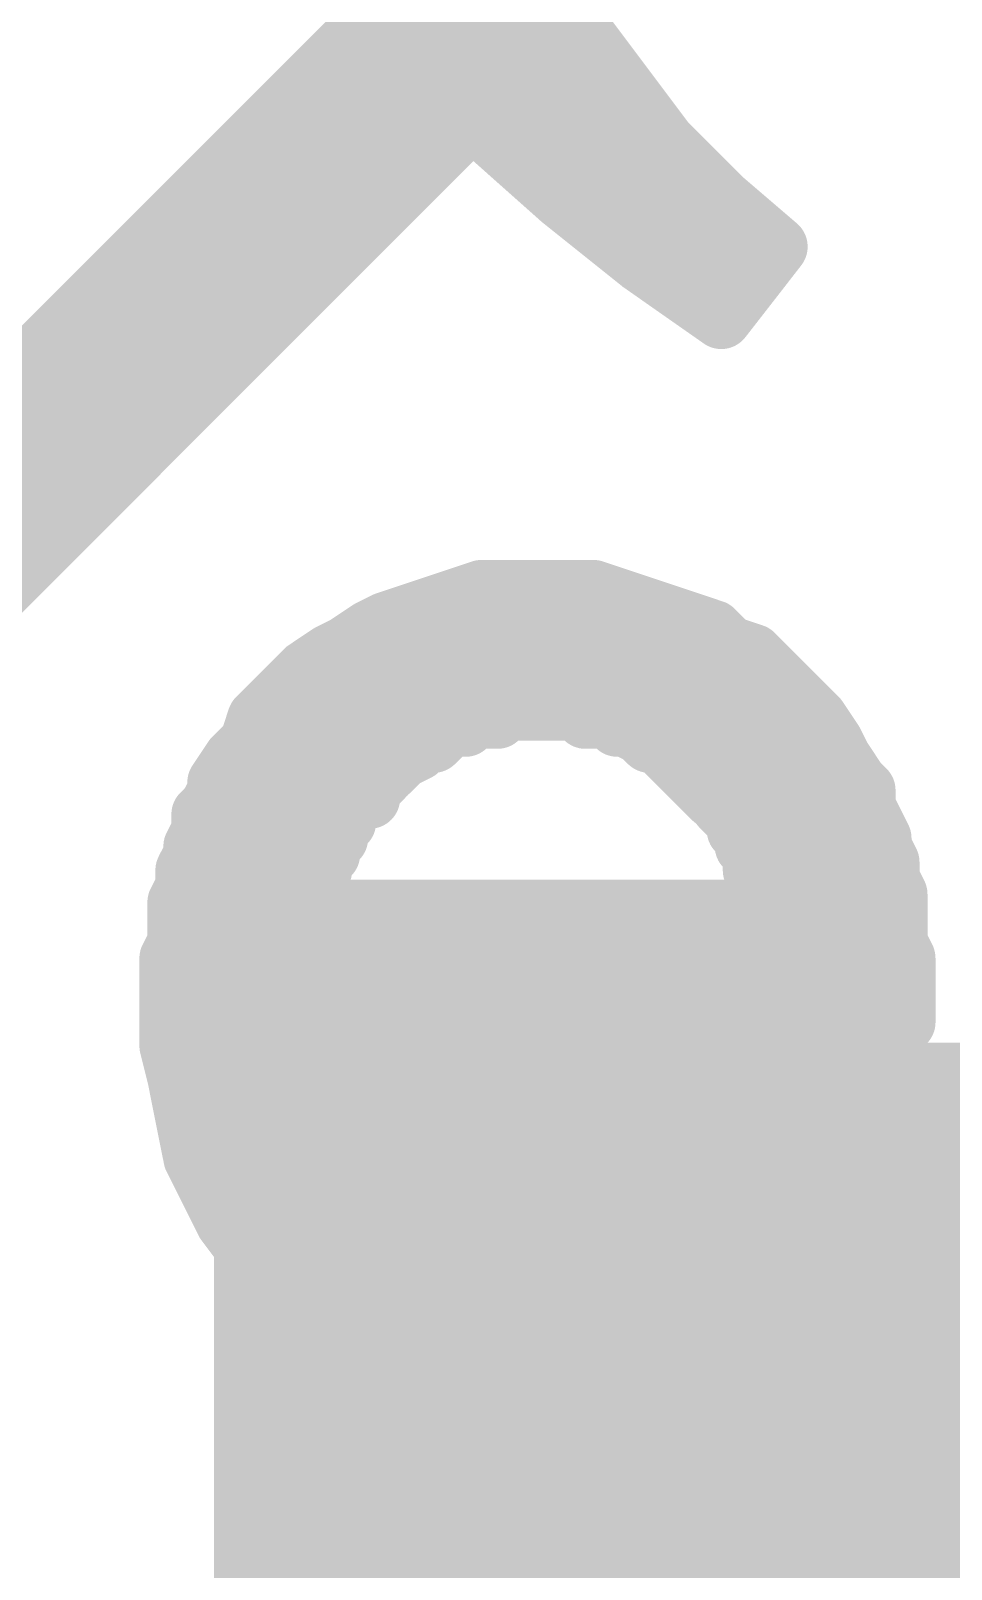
# Model space of a CAD drawing. Extents: x -0.5 to 61.7, y -0.1 to 16.6.
# Drawn here: x 17.738 to 18.89, y 4.604 to 6.528 of the extents above; entities that cross this region are included whole.
import ezdxf

# ---------------------------------------------------------------- set-up
doc = ezdxf.new("R2010")
doc.units = 0
doc.layers.add('16', color=132, linetype='CONTINUOUS')
doc.layers.add('21', color=41, linetype='CONTINUOUS')

# ---------------------------------------------------------------- blocks, each defined once
blk = doc.blocks.new('RECT')
blk.add_solid([(-0.5, -0.5), (0.5, -0.5), (-0.5, 0.5), (0.5, 0.5)])

msp = doc.modelspace()

# ---------------------------------------------------------------- linework, layer by layer
at = {"layer": '16', "const_width": 0.254}
msp.add_lwpolyline([(18.7325, 6.985), (16.525, 4.7775)], dxfattribs=at)
at = {"layer": '21', "const_width": 0.0762}
for points in [[(18.4123, 6.548), (18.3622, 6.638)], [(18.1623, 6.578), (18.2323, 6.488)], [(18.1815, 6.5532), (18.4094, 6.5532)], [(18.4723, 6.468), (18.4123, 6.548)], [(18.2323, 6.488), (18.3123, 6.398)], [(18.242, 6.477), (18.4655, 6.477)], [(18.5323, 6.388), (18.4723, 6.468)], [(18.3098, 6.4008), (18.5227, 6.4008)], [(18.3123, 6.398), (18.4023, 6.318)], [(18.6023, 6.318), (18.5323, 6.388)], [(18.3948, 6.3246), (18.5956, 6.3246)], [(18.4023, 6.318), (18.5023, 6.238)], [(18.6723, 6.258), (18.6023, 6.318)], [(18.6023, 6.168), (18.6723, 6.258)], [(18.4893, 6.2484), (18.6648, 6.2484)], [(18.5023, 6.238), (18.6023, 6.168)], [(18.5963, 6.1722), (18.6055, 6.1722)], [(18.2722, 5.818), (18.2423, 5.808)], [(18.3023, 5.828), (18.2722, 5.818)], [(18.4423, 5.828), (18.3023, 5.828)], [(18.4723, 5.818), (18.4423, 5.828)], [(18.5023, 5.808), (18.4723, 5.818)], [(18.2123, 5.798), (18.1822, 5.788)], [(18.2423, 5.808), (18.2123, 5.798)], [(18.5323, 5.798), (18.5023, 5.808)], [(18.5623, 5.788), (18.5323, 5.798)], [(18.1623, 5.778), (18.1323, 5.758)], [(18.1822, 5.788), (18.1623, 5.778)], [(18.1919, 5.7912), (18.5526, 5.7912)], [(18.5922, 5.778), (18.5623, 5.788)], [(18.6122, 5.758), (18.5922, 5.778)], [(18.1323, 5.758), (18.1122, 5.748)], [(18.6423, 5.748), (18.6122, 5.758)], [(18.1122, 5.748), (18.0823, 5.728)], [(18.6623, 5.728), (18.6423, 5.748)], [(18.0823, 5.728), (18.0623, 5.708)], [(18.6822, 5.708), (18.6623, 5.728)], [(18.0623, 5.708), (18.0422, 5.688)], [(18.0693, 5.715), (18.6753, 5.715)], [(18.7022, 5.688), (18.6822, 5.708)], [(18.0422, 5.688), (18.0222, 5.668)], [(18.3223, 5.668), (18.3323, 5.678)], [(18.3323, 5.678), (18.4223, 5.678)], [(18.4223, 5.678), (18.4322, 5.668)], [(18.7223, 5.668), (18.7022, 5.688)], [(18.0222, 5.668), (18.0123, 5.638)], [(18.2523, 5.648), (18.2623, 5.658)], [(18.2623, 5.658), (18.2823, 5.658)], [(18.2823, 5.658), (18.2922, 5.668)], [(18.2922, 5.668), (18.3223, 5.668)], [(18.4322, 5.668), (18.4623, 5.668)], [(18.4623, 5.668), (18.4723, 5.658)], [(18.4723, 5.658), (18.4823, 5.658)], [(18.4823, 5.658), (18.5023, 5.648)], [(18.7423, 5.638), (18.7223, 5.668)], [(18.0125, 5.6388), (18.2431, 5.6388)], [(18.2423, 5.638), (18.2523, 5.648)], [(18.5023, 5.648), (18.5123, 5.638)], [(18.5114, 5.6388), (18.7417, 5.6388)], [(18.0123, 5.638), (17.9923, 5.618)], [(18.2022, 5.618), (18.2223, 5.628)], [(18.2223, 5.628), (18.2323, 5.638)], [(18.2323, 5.638), (18.2423, 5.638)], [(18.5123, 5.638), (18.5222, 5.638)], [(18.5222, 5.638), (18.5323, 5.628)], [(18.5323, 5.628), (18.5422, 5.618)], [(18.7523, 5.618), (18.7423, 5.638)], [(17.9923, 5.618), (17.9723, 5.588)], [(18.1822, 5.598), (18.1923, 5.608)], [(18.1923, 5.608), (18.2022, 5.618)], [(18.5422, 5.618), (18.5523, 5.608)], [(18.5523, 5.608), (18.5623, 5.598)], [(18.7722, 5.588), (18.7523, 5.618)], [(17.9723, 5.588), (17.9723, 5.578)], [(18.1723, 5.588), (17.9723, 5.588)], [(17.9723, 5.588), (18.1723, 5.588)], [(18.1623, 5.578), (18.1723, 5.588)], [(18.1723, 5.588), (18.1822, 5.598)], [(18.5623, 5.598), (18.5723, 5.588)], [(18.7722, 5.588), (18.5723, 5.588)], [(18.5723, 5.588), (18.5823, 5.578)], [(18.5723, 5.588), (18.7722, 5.588)], [(18.7823, 5.578), (18.7722, 5.588)], [(17.9723, 5.578), (17.9623, 5.558)], [(17.9645, 5.5626), (18.1469, 5.5626)], [(18.1423, 5.558), (18.1523, 5.568)], [(18.1523, 5.568), (18.1623, 5.568)], [(18.1623, 5.568), (18.1623, 5.578)], [(18.5823, 5.578), (18.5922, 5.568)], [(18.5922, 5.568), (18.6023, 5.568)], [(18.6023, 5.568), (18.6023, 5.558)], [(18.6023, 5.5626), (18.7823, 5.5626)], [(18.7823, 5.558), (18.7823, 5.578)], [(17.9623, 5.558), (17.9522, 5.548)], [(17.9522, 5.548), (17.9522, 5.528)], [(18.1323, 5.548), (18.1423, 5.558)], [(18.1323, 5.538), (18.1323, 5.548)], [(18.6023, 5.558), (18.6122, 5.548)], [(18.6122, 5.548), (18.6223, 5.538)], [(18.7922, 5.538), (18.7823, 5.558)], [(17.9522, 5.528), (17.9423, 5.508)], [(18.1223, 5.528), (18.1323, 5.538)], [(18.1223, 5.518), (18.1223, 5.528)], [(18.6223, 5.538), (18.6223, 5.528)], [(18.6223, 5.528), (18.6323, 5.518)], [(18.8023, 5.518), (18.7922, 5.538)], [(17.9423, 5.508), (17.9423, 5.498)], [(18.1122, 5.508), (18.1223, 5.518)], [(18.1122, 5.498), (18.1122, 5.508)], [(18.6323, 5.518), (18.6323, 5.508)], [(18.6323, 5.508), (18.6423, 5.498)], [(18.8023, 5.508), (18.8023, 5.518)], [(18.8123, 5.488), (18.8023, 5.508)], [(17.9423, 5.498), (17.9322, 5.478)], [(17.9365, 5.4864), (18.1023, 5.4864)], [(18.1023, 5.488), (18.1122, 5.498)], [(18.1023, 5.478), (18.1023, 5.488)], [(18.6423, 5.498), (18.6423, 5.478)], [(18.6423, 5.4864), (18.8123, 5.4864)], [(18.8123, 5.468), (18.8123, 5.488)], [(17.9322, 5.478), (17.9322, 5.458)], [(18.0922, 5.458), (18.1023, 5.478)], [(18.6423, 5.478), (18.6523, 5.458)], [(18.8223, 5.448), (18.8123, 5.468)], [(17.9322, 5.458), (17.9223, 5.438)], [(18.0922, 5.428), (18.0922, 5.458)], [(18.6523, 5.458), (18.6523, 5.438)], [(18.8223, 5.388), (18.8223, 5.448)], [(17.9223, 5.438), (17.9223, 5.388)], [(18.6623, 5.428), (18.0922, 5.428)], [(18.6523, 5.438), (18.6623, 5.428)], [(17.9223, 5.4102), (18.8223, 5.4102)], [(17.9223, 5.388), (17.9123, 5.368)], [(18.8323, 5.368), (18.8223, 5.388)], [(17.9123, 5.368), (17.9123, 5.258)], [(18.8323, 5.288), (18.8323, 5.368)], [(17.9123, 5.334), (18.8323, 5.334)], [(18.0823, 5.228), (18.0823, 5.288)], [(18.0823, 5.288), (18.8323, 5.288)], [(17.9123, 5.258), (17.9223, 5.218)], [(17.9123, 5.2578), (18.0823, 5.2578)], [(17.9223, 5.218), (17.9322, 5.168)], [(18.0922, 5.198), (18.0823, 5.228)], [(18.1023, 5.168), (18.0922, 5.198)], [(17.9295, 5.1816), (18.0977, 5.1816)], [(17.9322, 5.168), (17.9423, 5.118)], [(18.1122, 5.138), (18.1023, 5.168)], [(18.6822, 5.168), (18.6723, 5.148)], [(18.8223, 5.088), (18.6822, 5.168)], [(18.6723, 5.148), (18.6523, 5.128)], [(18.1323, 5.108), (18.1122, 5.138)], [(18.6523, 5.128), (18.6423, 5.108)], [(17.9423, 5.118), (17.9623, 5.078)], [(17.9486, 5.1054), (18.1349, 5.1054)], [(18.1523, 5.088), (18.1323, 5.108)], [(18.6423, 5.108), (18.6323, 5.088)], [(18.641, 5.1054), (18.7918, 5.1054)], [(18.1723, 5.068), (18.1523, 5.088)], [(18.6323, 5.088), (18.6122, 5.078)], [(18.8023, 5.058), (18.8223, 5.088)], [(17.9623, 5.078), (17.9823, 5.038)], [(18.1923, 5.048), (18.1723, 5.068)], [(18.6122, 5.078), (18.6023, 5.058)], [(18.2123, 5.028), (18.1923, 5.048)], [(18.6023, 5.058), (18.5823, 5.038)], [(18.7823, 5.028), (18.8023, 5.058)], [(17.9823, 5.038), (18.0123, 4.998)], [(17.9888, 5.0292), (18.2111, 5.0292)], [(18.2423, 5.008), (18.2123, 5.028)], [(18.5623, 5.028), (18.5422, 5.018)], [(18.5823, 5.038), (18.5623, 5.028)], [(18.5647, 5.0292), (18.783, 5.0292)], [(18.7623, 4.998), (18.7823, 5.028)], [(18.2623, 4.998), (18.2423, 5.008)], [(18.5323, 5.008), (18.5123, 4.998)], [(18.5422, 5.018), (18.5323, 5.008)], [(18.0123, 4.998), (18.0422, 4.968)], [(18.2922, 4.988), (18.2623, 4.998)], [(18.3223, 4.978), (18.2922, 4.988)], [(18.4823, 4.988), (18.4623, 4.978)], [(18.5123, 4.998), (18.4823, 4.988)], [(18.7423, 4.978), (18.7623, 4.998)], [(18.0422, 4.968), (18.0723, 4.938)], [(18.3622, 4.978), (18.3223, 4.978)], [(18.3923, 4.968), (18.3622, 4.978)], [(18.4223, 4.978), (18.3923, 4.968)], [(18.4623, 4.978), (18.4223, 4.978)], [(18.7123, 4.948), (18.7423, 4.978)], [(18.0572, 4.953), (18.7172, 4.953)], [(18.6923, 4.928), (18.7123, 4.948)], [(18.0723, 4.938), (18.1122, 4.908)], [(18.6623, 4.908), (18.6923, 4.928)], [(18.1122, 4.908), (18.1423, 4.878)], [(18.6423, 4.888), (18.6623, 4.908)], [(18.1423, 4.878), (18.1923, 4.858)], [(18.1453, 4.8768), (18.6105, 4.8768)], [(18.5823, 4.858), (18.6122, 4.878)], [(18.6122, 4.878), (18.6423, 4.888)], [(18.1923, 4.858), (18.2323, 4.848)], [(18.5523, 4.848), (18.5823, 4.858)], [(18.2323, 4.848), (18.2823, 4.828)], [(18.4823, 4.828), (18.5222, 4.838)], [(18.5222, 4.838), (18.5523, 4.848)], [(18.2823, 4.828), (18.3323, 4.828)], [(18.3323, 4.828), (18.3823, 4.818)], [(18.3823, 4.818), (18.4123, 4.828)], [(18.4123, 4.828), (18.4823, 4.828)]]:
    msp.add_lwpolyline(points, dxfattribs=at)
at = {"layer": '21', "const_width": 0.0381}
for points in [[(18.1815, 6.5723, 1), (18.1815, 6.5342)], [(18.4275, 6.5594, 1), (18.397, 6.5366)], [(18.4094, 6.5342, 1), (18.4094, 6.5723)], [(18.3956, 6.5387, 1), (18.4289, 6.5573)], [(18.2465, 6.5007, 1), (18.218, 6.4753)], [(18.2172, 6.4763, 1), (18.2473, 6.4997)], [(18.242, 6.4961, 1), (18.242, 6.458)], [(18.4875, 6.4794, 1), (18.457, 6.4566)], [(18.4655, 6.458, 1), (18.4655, 6.4961)], [(18.457, 6.4566, 1), (18.4875, 6.4794)], [(18.3098, 6.4199, 1), (18.3098, 6.3818)], [(18.3249, 6.4122, 1), (18.2996, 6.3838)], [(18.298, 6.3853, 1), (18.3265, 6.4107)], [(18.5227, 6.3818, 1), (18.5227, 6.4199)], [(18.5457, 6.4015, 1), (18.5188, 6.3745)], [(18.517, 6.3766, 1), (18.5475, 6.3994)], [(18.3948, 6.3437, 1), (18.3948, 6.3056)], [(18.4142, 6.3329, 1), (18.3903, 6.3031)], [(18.3896, 6.3038, 1), (18.4149, 6.3322)], [(18.6146, 6.3325, 1), (18.5899, 6.3035)], [(18.5888, 6.3045, 1), (18.6157, 6.3315)], [(18.5956, 6.3056, 1), (18.5956, 6.3437)], [(18.6873, 6.2463, 1), (18.6572, 6.2697)], [(18.4893, 6.2675, 1), (18.4893, 6.2294)], [(18.5132, 6.2536, 1), (18.4913, 6.2224)], [(18.6599, 6.2435, 1), (18.6846, 6.2725)], [(18.6648, 6.2294, 1), (18.6648, 6.2675)], [(18.4903, 6.2231, 1), (18.5142, 6.2529)], [(18.5963, 6.1913, 1), (18.5963, 6.1532)], [(18.5872, 6.1797, 1), (18.6173, 6.1563)], [(18.5913, 6.1524, 1), (18.6132, 6.1836)], [(18.6055, 6.1532, 1), (18.6055, 6.1913)], [(18.2662, 5.8361, 1), (18.2783, 5.7999)], [(18.2783, 5.7999, 1), (18.2662, 5.8361)], [(18.3023, 5.8471, 1), (18.3023, 5.809)], [(18.3083, 5.8099, 1), (18.2962, 5.8461)], [(18.4483, 5.8461, 1), (18.4362, 5.8099)], [(18.4423, 5.809, 1), (18.4423, 5.8471)], [(18.4783, 5.8361, 1), (18.4662, 5.7999)], [(18.4662, 5.7999, 1), (18.4783, 5.8361)], [(18.2062, 5.8161, 1), (18.2183, 5.7799)], [(18.2183, 5.7799, 1), (18.2062, 5.8161)], [(18.2362, 5.8261, 1), (18.2483, 5.7899)], [(18.2483, 5.7899, 1), (18.2362, 5.8261)], [(18.5083, 5.8261, 1), (18.4962, 5.7899)], [(18.4962, 5.7899, 1), (18.5083, 5.8261)], [(18.5383, 5.8161, 1), (18.5262, 5.7799)], [(18.5262, 5.7799, 1), (18.5383, 5.8161)], [(18.1537, 5.795, 1), (18.1708, 5.761)], [(18.1728, 5.7621, 1), (18.1517, 5.7939)], [(18.1762, 5.8061, 1), (18.1883, 5.7699)], [(18.1919, 5.8102, 1), (18.1919, 5.7721)], [(18.1908, 5.771, 1), (18.1737, 5.805)], [(18.5683, 5.8061, 1), (18.5562, 5.7699)], [(18.5526, 5.7721, 1), (18.5526, 5.8102)], [(18.5562, 5.7699, 1), (18.5683, 5.8061)], [(18.6057, 5.7915, 1), (18.5788, 5.7645)], [(18.5862, 5.7599, 1), (18.5983, 5.7961)], [(18.1217, 5.7739, 1), (18.1428, 5.7421)], [(18.1408, 5.741, 1), (18.1237, 5.775)], [(18.6183, 5.7761, 1), (18.6062, 5.7399)], [(18.1037, 5.765, 1), (18.1208, 5.731)], [(18.1228, 5.7321, 1), (18.1017, 5.7639)], [(18.5988, 5.7445, 1), (18.6257, 5.7715)], [(18.6557, 5.7615, 1), (18.6288, 5.7345)], [(18.6362, 5.7299, 1), (18.6483, 5.7661)], [(18.0717, 5.7439, 1), (18.0928, 5.7121)], [(18.0957, 5.7145, 1), (18.0688, 5.7415)], [(18.6757, 5.7415, 1), (18.6488, 5.7145)], [(18.6488, 5.7145, 1), (18.6757, 5.7415)], [(18.0488, 5.7215, 1), (18.0757, 5.6945)], [(18.0757, 5.6945, 1), (18.0488, 5.7215)], [(18.0693, 5.734, 1), (18.0693, 5.6959)], [(18.6957, 5.7215, 1), (18.6688, 5.6945)], [(18.6688, 5.6945, 1), (18.6957, 5.7215)], [(18.6753, 5.6959, 1), (18.6753, 5.734)], [(18.0288, 5.7015, 1), (18.0557, 5.6745)], [(18.0557, 5.6745, 1), (18.0288, 5.7015)], [(18.3323, 5.697, 1), (18.3323, 5.6589)], [(18.3457, 5.6645, 1), (18.3188, 5.6915)], [(18.4357, 5.6915, 1), (18.4088, 5.6645)], [(18.4223, 5.6589, 1), (18.4223, 5.697)], [(18.7157, 5.7015, 1), (18.6888, 5.6745)], [(18.6888, 5.6745, 1), (18.7157, 5.7015)], [(18.0088, 5.6815, 1), (18.0357, 5.6545)], [(18.0403, 5.662, 1), (18.0042, 5.674)], [(18.2623, 5.6771, 1), (18.2623, 5.639)], [(18.2757, 5.6445, 1), (18.2488, 5.6715)], [(18.2922, 5.6871, 1), (18.2922, 5.649)], [(18.3057, 5.6545, 1), (18.2788, 5.6815)], [(18.2823, 5.639, 1), (18.2823, 5.6771)], [(18.3088, 5.6815, 1), (18.3357, 5.6545)], [(18.3223, 5.649, 1), (18.3223, 5.6871)], [(18.4322, 5.6871, 1), (18.4322, 5.649)], [(18.4188, 5.6545, 1), (18.4457, 5.6815)], [(18.4757, 5.6815, 1), (18.4488, 5.6545)], [(18.4723, 5.6771, 1), (18.4723, 5.639)], [(18.4623, 5.649, 1), (18.4623, 5.6871)], [(18.4908, 5.675, 1), (18.4737, 5.641)], [(18.4823, 5.639, 1), (18.4823, 5.6771)], [(18.7381, 5.6786, 1), (18.7064, 5.6574)], [(18.7088, 5.6545, 1), (18.7357, 5.6815)], [(18.0125, 5.6579, 1), (18.0125, 5.6198)], [(18.2388, 5.6615, 1), (18.2657, 5.6345)], [(18.2657, 5.6345, 1), (18.2388, 5.6615)], [(18.2431, 5.6198, 1), (18.2431, 5.6579)], [(18.2688, 5.6715, 1), (18.2957, 5.6445)], [(18.4588, 5.6445, 1), (18.4857, 5.6715)], [(18.5157, 5.6615, 1), (18.4888, 5.6345)], [(18.5114, 5.6579, 1), (18.5114, 5.6198)], [(18.4937, 5.631, 1), (18.5108, 5.665)], [(18.7417, 5.6198, 1), (18.7417, 5.6579)], [(17.9942, 5.644, 1), (18.0303, 5.632)], [(18.0257, 5.6245, 1), (17.9988, 5.6515)], [(18.2088, 5.6415, 1), (18.2357, 5.6145)], [(18.2323, 5.657, 1), (18.2323, 5.6189)], [(18.2308, 5.611, 1), (18.2137, 5.645)], [(18.2457, 5.6245, 1), (18.2188, 5.6515)], [(18.2288, 5.6515, 1), (18.2557, 5.6245)], [(18.2423, 5.6189, 1), (18.2423, 5.657)], [(18.5123, 5.657, 1), (18.5123, 5.6189)], [(18.4988, 5.6245, 1), (18.5257, 5.6515)], [(18.5357, 5.6515, 1), (18.5088, 5.6245)], [(18.5457, 5.6415, 1), (18.5188, 5.6145)], [(18.5188, 5.6145, 1), (18.5457, 5.6415)], [(18.5222, 5.6189, 1), (18.5222, 5.657)], [(18.7593, 5.6465, 1), (18.7252, 5.6295)], [(18.7264, 5.6274, 1), (18.7581, 5.6486)], [(17.9788, 5.6315, 1), (18.0057, 5.6045)], [(18.0081, 5.6074, 1), (17.9764, 5.6286)], [(18.1788, 5.6215, 1), (18.2057, 5.5945)], [(18.2057, 5.5945, 1), (18.1788, 5.6215)], [(18.1937, 5.635, 1), (18.2108, 5.601)], [(18.2157, 5.6045, 1), (18.1888, 5.6315)], [(18.5557, 5.6315, 1), (18.5288, 5.6045)], [(18.5288, 5.6045, 1), (18.5557, 5.6315)], [(18.5657, 5.6215, 1), (18.5388, 5.5945)], [(18.5388, 5.5945, 1), (18.5657, 5.6215)], [(18.7681, 5.6286, 1), (18.7364, 5.6074)], [(18.7352, 5.6095, 1), (18.7693, 5.6265)], [(17.9913, 5.588, 1), (17.9532, 5.588)], [(17.9723, 5.6071, 1), (17.9723, 5.569)], [(17.9723, 5.6071, 1), (17.9723, 5.569)], [(18.1588, 5.6015, 1), (18.1857, 5.5745)], [(18.1857, 5.5745, 1), (18.1588, 5.6015)], [(18.1688, 5.6115, 1), (18.1957, 5.5845)], [(18.1957, 5.5845, 1), (18.1688, 5.6115)], [(18.1723, 5.569, 1), (18.1723, 5.6071)], [(18.1723, 5.569, 1), (18.1723, 5.6071)], [(18.5757, 5.6115, 1), (18.5488, 5.5845)], [(18.5488, 5.5845, 1), (18.5757, 5.6115)], [(18.5857, 5.6015, 1), (18.5588, 5.5745)], [(18.5723, 5.6071, 1), (18.5723, 5.569)], [(18.5723, 5.6071, 1), (18.5723, 5.569)], [(18.5588, 5.5745, 1), (18.5857, 5.6015)], [(18.7857, 5.6015, 1), (18.7588, 5.5745)], [(18.7722, 5.569, 1), (18.7722, 5.6071)], [(18.7722, 5.569, 1), (18.7722, 5.6071)], [(17.9645, 5.5817, 1), (17.9645, 5.5436)], [(17.9564, 5.5986, 1), (17.9881, 5.5774)], [(17.9893, 5.5695, 1), (17.9552, 5.5865)], [(18.1523, 5.5871, 1), (18.1523, 5.549)], [(18.1657, 5.5545, 1), (18.1388, 5.5815)], [(18.1488, 5.5915, 1), (18.1757, 5.5645)], [(18.1813, 5.578, 1), (18.1432, 5.578)], [(18.1469, 5.5436, 1), (18.1469, 5.5817)], [(18.1623, 5.549, 1), (18.1623, 5.5871)], [(18.5957, 5.5915, 1), (18.5688, 5.5645)], [(18.5688, 5.5645, 1), (18.5957, 5.5915)], [(18.5922, 5.5871, 1), (18.5922, 5.549)], [(18.5788, 5.5545, 1), (18.6057, 5.5815)], [(18.6213, 5.568, 1), (18.5832, 5.568)], [(18.6023, 5.5817, 1), (18.6023, 5.5436)], [(18.6023, 5.549, 1), (18.6023, 5.5871)], [(18.7564, 5.5774, 1), (18.7881, 5.5986)], [(18.8013, 5.578, 1), (18.7632, 5.578)], [(18.7688, 5.5645, 1), (18.7957, 5.5915)], [(18.7823, 5.5436, 1), (18.7823, 5.5817)], [(17.9713, 5.548, 1), (17.9332, 5.548)], [(17.9388, 5.5615, 1), (17.9657, 5.5345)], [(17.9452, 5.5665, 1), (17.9793, 5.5495)], [(17.9757, 5.5445, 1), (17.9488, 5.5715)], [(17.9532, 5.578, 1), (17.9913, 5.578)], [(18.1513, 5.548, 1), (18.1132, 5.548)], [(18.1188, 5.5615, 1), (18.1457, 5.5345)], [(18.1288, 5.5715, 1), (18.1557, 5.5445)], [(18.1557, 5.5445, 1), (18.1288, 5.5715)], [(18.1432, 5.568, 1), (18.1813, 5.568)], [(18.6157, 5.5715, 1), (18.5888, 5.5445)], [(18.6257, 5.5615, 1), (18.5988, 5.5345)], [(18.5988, 5.5345, 1), (18.6257, 5.5615)], [(18.7993, 5.5665, 1), (18.7652, 5.5495)], [(17.9693, 5.5195, 1), (17.9352, 5.5365)], [(18.1413, 5.528, 1), (18.1032, 5.528)], [(18.1457, 5.5245, 1), (18.1188, 5.5515)], [(18.5832, 5.558, 1), (18.6213, 5.558)], [(18.6357, 5.5415, 1), (18.6088, 5.5145)], [(18.6413, 5.538, 1), (18.6032, 5.538)], [(18.6088, 5.5245, 1), (18.6357, 5.5515)], [(18.7632, 5.558, 1), (18.8013, 5.558)], [(18.8093, 5.5465, 1), (18.7752, 5.5295)], [(18.7752, 5.5295, 1), (18.8093, 5.5465)], [(17.9613, 5.508, 1), (17.9232, 5.508)], [(17.9332, 5.528, 1), (17.9713, 5.528)], [(18.1313, 5.508, 1), (18.0932, 5.508)], [(18.1088, 5.5415, 1), (18.1357, 5.5145)], [(18.1357, 5.5045, 1), (18.1088, 5.5315)], [(18.1132, 5.538, 1), (18.1513, 5.538)], [(18.6032, 5.528, 1), (18.6413, 5.528)], [(18.6513, 5.518, 1), (18.6132, 5.518)], [(18.6457, 5.5215, 1), (18.6188, 5.4945)], [(18.6188, 5.5045, 1), (18.6457, 5.5315)], [(18.8193, 5.5165, 1), (18.7852, 5.4995)], [(18.8213, 5.518, 1), (18.7832, 5.518)], [(18.7852, 5.5095, 1), (18.8193, 5.5265)], [(17.9365, 5.5055, 1), (17.9365, 5.4674)], [(17.9252, 5.5165, 1), (17.9593, 5.4995)], [(17.9593, 5.4895, 1), (17.9252, 5.5065)], [(18.1213, 5.488, 1), (18.0832, 5.488)], [(18.0988, 5.5215, 1), (18.1257, 5.4945)], [(18.1257, 5.4845, 1), (18.0988, 5.5115)], [(18.1023, 5.4674, 1), (18.1023, 5.5055)], [(18.1032, 5.518, 1), (18.1413, 5.518)], [(18.6132, 5.508, 1), (18.6513, 5.508)], [(18.6613, 5.498, 1), (18.6232, 5.498)], [(18.6423, 5.5055, 1), (18.6423, 5.4674)], [(18.6288, 5.4845, 1), (18.6557, 5.5115)], [(18.7832, 5.508, 1), (18.8213, 5.508)], [(18.8313, 5.488, 1), (18.7932, 5.488)], [(18.8123, 5.4674, 1), (18.8123, 5.5055)], [(17.9513, 5.478, 1), (17.9132, 5.478)], [(17.9152, 5.4865, 1), (17.9493, 5.4695)], [(17.9232, 5.498, 1), (17.9613, 5.498)], [(18.0888, 5.5015, 1), (18.1157, 5.4745)], [(18.1193, 5.4695, 1), (18.0852, 5.4865)], [(18.0932, 5.498, 1), (18.1313, 5.498)], [(18.6593, 5.4865, 1), (18.6252, 5.4695)], [(18.8293, 5.4765, 1), (18.7952, 5.4595)], [(18.7952, 5.4795, 1), (18.8293, 5.4965)], [(17.9493, 5.4495, 1), (17.9152, 5.4665)], [(18.1113, 5.458, 1), (18.0732, 5.458)], [(18.0752, 5.4665, 1), (18.1093, 5.4495)], [(18.0832, 5.478, 1), (18.1213, 5.478)], [(18.6232, 5.478, 1), (18.6613, 5.478)], [(18.6713, 5.458, 1), (18.6332, 5.458)], [(18.6352, 5.4495, 1), (18.6693, 5.4665)], [(18.7932, 5.468, 1), (18.8313, 5.468)], [(18.8413, 5.448, 1), (18.8032, 5.448)], [(17.9413, 5.438, 1), (17.9032, 5.438)], [(17.9052, 5.4465, 1), (17.9393, 5.4295)], [(17.9132, 5.458, 1), (17.9513, 5.458)], [(18.0922, 5.447, 1), (18.0922, 5.4089)], [(18.6657, 5.4515, 1), (18.6388, 5.4245)], [(18.6623, 5.4089, 1), (18.6623, 5.447)], [(18.8052, 5.4395, 1), (18.8393, 5.4565)], [(17.9223, 5.4293, 1), (17.9223, 5.3912)], [(18.0732, 5.428, 1), (18.1113, 5.428)], [(18.6332, 5.438, 1), (18.6713, 5.438)], [(18.6488, 5.4145, 1), (18.6757, 5.4415)], [(18.8223, 5.3912, 1), (18.8223, 5.4293)], [(17.9393, 5.3795, 1), (17.9052, 5.3965)], [(18.8393, 5.3965, 1), (18.8052, 5.3795)], [(17.8952, 5.3765, 1), (17.9293, 5.3595)], [(17.9313, 5.368, 1), (17.8932, 5.368)], [(17.9032, 5.388, 1), (17.9413, 5.388)], [(18.8032, 5.388, 1), (18.8413, 5.388)], [(18.8513, 5.368, 1), (18.8132, 5.368)], [(18.8152, 5.3595, 1), (18.8493, 5.3765)], [(17.9123, 5.3531, 1), (17.9123, 5.315)], [(18.8323, 5.315, 1), (18.8323, 5.3531)], [(18.1013, 5.288, 1), (18.0632, 5.288)], [(18.0823, 5.3071, 1), (18.0823, 5.269)], [(18.8323, 5.269, 1), (18.8323, 5.3071)], [(17.9307, 5.2626, 1), (17.8938, 5.2534)], [(17.9123, 5.2769, 1), (17.9123, 5.2388)], [(18.0823, 5.2388, 1), (18.0823, 5.2769)], [(18.8132, 5.288, 1), (18.8513, 5.288)], [(17.8932, 5.258, 1), (17.9313, 5.258)], [(17.9409, 5.2217, 1), (17.9036, 5.2143)], [(18.1003, 5.234, 1), (18.0642, 5.222)], [(17.9038, 5.2134, 1), (17.9407, 5.2226)], [(18.0632, 5.228, 1), (18.1013, 5.228)], [(18.1103, 5.204, 1), (18.0742, 5.192)], [(17.9295, 5.2007, 1), (17.9295, 5.1626)], [(18.0742, 5.192, 1), (18.1103, 5.204)], [(18.0977, 5.1626, 1), (18.0977, 5.2007)], [(17.9509, 5.1717, 1), (17.9136, 5.1643)], [(18.1203, 5.174, 1), (18.0842, 5.162)], [(18.6917, 5.1845, 1), (18.6728, 5.1515)], [(18.6993, 5.1595, 1), (18.6652, 5.1765)], [(17.9136, 5.1643, 1), (17.9509, 5.1717)], [(18.0842, 5.162, 1), (18.1203, 5.174)], [(18.6857, 5.1345, 1), (18.6588, 5.1615)], [(18.1281, 5.1486, 1), (18.0964, 5.1274)], [(18.0942, 5.132, 1), (18.1303, 5.144)], [(18.6388, 5.1415, 1), (18.6657, 5.1145)], [(18.6693, 5.1195, 1), (18.6352, 5.1365)], [(18.6552, 5.1565, 1), (18.6893, 5.1395)], [(17.9593, 5.1265, 1), (17.9252, 5.1095)], [(17.9236, 5.1143, 1), (17.9609, 5.1217)], [(17.9486, 5.1245, 1), (17.9486, 5.0864)], [(18.1457, 5.1215, 1), (18.1188, 5.0945)], [(18.1349, 5.0864, 1), (18.1349, 5.1245)], [(18.641, 5.1245, 1), (18.641, 5.0864)], [(18.6593, 5.0995, 1), (18.6252, 5.1165)], [(18.7918, 5.0864, 1), (18.7918, 5.1245)], [(18.1164, 5.0974, 1), (18.1481, 5.1186)], [(18.1657, 5.1015, 1), (18.1388, 5.0745)], [(18.1388, 5.0745, 1), (18.1657, 5.1015)], [(18.6252, 5.1165, 1), (18.6593, 5.0995)], [(18.6408, 5.071, 1), (18.6237, 5.105)], [(18.8381, 5.0774, 1), (18.8064, 5.0986)], [(18.8128, 5.0715, 1), (18.8317, 5.1045)], [(17.9793, 5.0865, 1), (17.9452, 5.0695)], [(17.9452, 5.0695, 1), (17.9793, 5.0865)], [(18.1857, 5.0815, 1), (18.1588, 5.0545)], [(18.1588, 5.0545, 1), (18.1857, 5.0815)], [(18.6037, 5.095, 1), (18.6208, 5.061)], [(18.6293, 5.0695, 1), (18.5952, 5.0865)], [(18.6152, 5.0965, 1), (18.6493, 5.0795)], [(18.2057, 5.0615, 1), (18.1788, 5.0345)], [(18.1788, 5.0345, 1), (18.2057, 5.0615)], [(18.5852, 5.0665, 1), (18.6193, 5.0495)], [(18.6157, 5.0445, 1), (18.5888, 5.0715)], [(18.7864, 5.0686, 1), (18.8181, 5.0474)], [(18.8181, 5.0474, 1), (18.7864, 5.0686)], [(17.9975, 5.0494, 1), (17.967, 5.0266)], [(17.9652, 5.0295, 1), (17.9993, 5.0465)], [(17.9888, 5.0483, 1), (17.9888, 5.0102)], [(18.2228, 5.0439, 1), (18.2017, 5.0121)], [(18.2111, 5.0102, 1), (18.2111, 5.0483)], [(18.5537, 5.045, 1), (18.5708, 5.011)], [(18.5647, 5.0483, 1), (18.5647, 5.0102)], [(18.5708, 5.011, 1), (18.5537, 5.045)], [(18.5688, 5.0515, 1), (18.5957, 5.0245)], [(18.5908, 5.021, 1), (18.5737, 5.055)], [(18.7981, 5.0174, 1), (18.7664, 5.0386)], [(18.783, 5.0102, 1), (18.783, 5.0483)], [(18.1988, 5.0145, 1), (18.2257, 5.0415)], [(18.2508, 5.025, 1), (18.2337, 4.991)], [(18.2317, 4.9921, 1), (18.2528, 5.0239)], [(18.5337, 5.035, 1), (18.5508, 5.001)], [(18.5408, 4.991, 1), (18.5237, 5.025)], [(18.5557, 5.0045, 1), (18.5288, 5.0315)], [(18.7664, 5.0386, 1), (18.7981, 5.0174)], [(18.0257, 5.0115, 1), (17.9988, 4.9845)], [(17.997, 4.9866, 1), (18.0275, 5.0094)], [(18.2683, 5.0161, 1), (18.2562, 4.9799)], [(18.2537, 4.981, 1), (18.2708, 5.015)], [(18.2983, 5.0061, 1), (18.2862, 4.9699)], [(18.2862, 4.9699, 1), (18.2983, 5.0061)], [(18.4762, 5.0061, 1), (18.4883, 4.9699)], [(18.4908, 4.971, 1), (18.4737, 5.005)], [(18.5037, 5.015, 1), (18.5208, 4.981)], [(18.5183, 4.9799, 1), (18.5062, 5.0161)], [(18.5188, 5.0215, 1), (18.5457, 4.9945)], [(18.7464, 5.0086, 1), (18.7781, 4.9874)], [(18.7757, 4.9845, 1), (18.7488, 5.0115)], [(18.0557, 4.9815, 1), (18.0288, 4.9545)], [(18.3223, 4.9971, 1), (18.3223, 4.959)], [(18.3162, 4.9599, 1), (18.3283, 4.9961)], [(18.3683, 4.9961, 1), (18.3562, 4.9599)], [(18.3622, 4.959, 1), (18.3622, 4.9971)], [(18.3862, 4.9861, 1), (18.3983, 4.9499)], [(18.3862, 4.9499, 1), (18.3983, 4.9861)], [(18.4223, 4.9971, 1), (18.4223, 4.959)], [(18.4283, 4.9599, 1), (18.4162, 4.9961)], [(18.4537, 4.995, 1), (18.4708, 4.961)], [(18.4623, 4.959, 1), (18.4623, 4.9971)], [(18.7288, 4.9915, 1), (18.7557, 4.9645)], [(18.7557, 4.9645, 1), (18.7288, 4.9915)], [(18.0288, 4.9545, 1), (18.0557, 4.9815)], [(18.0572, 4.9721, 1), (18.0572, 4.934)], [(18.7257, 4.9345, 1), (18.6988, 4.9615)], [(18.7172, 4.934, 1), (18.7172, 4.9721)], [(18.0837, 4.9532, 1), (18.0608, 4.9228)], [(18.0588, 4.9245, 1), (18.0857, 4.9515)], [(18.7028, 4.9121, 1), (18.6817, 4.9439)], [(18.6988, 4.9615, 1), (18.7257, 4.9345)], [(18.1257, 4.9215, 1), (18.0988, 4.8945)], [(18.6757, 4.8945, 1), (18.6488, 4.9215)], [(18.6788, 4.9415, 1), (18.7057, 4.9145)], [(18.1008, 4.8928, 1), (18.1237, 4.9232)], [(18.6483, 4.8699, 1), (18.6362, 4.9061)], [(18.6517, 4.9239, 1), (18.6728, 4.8921)], [(18.1493, 4.8957, 1), (18.1352, 4.8603)], [(18.1453, 4.8959, 1), (18.1453, 4.8578)], [(18.1288, 4.8645, 1), (18.1557, 4.8915)], [(18.6062, 4.8961, 1), (18.6183, 4.8599)], [(18.6228, 4.8621, 1), (18.6017, 4.8939)], [(18.6105, 4.8578, 1), (18.6105, 4.8959)], [(18.6288, 4.9015, 1), (18.6557, 4.8745)], [(18.1969, 4.8765, 1), (18.1876, 4.8395)], [(18.1852, 4.8403, 1), (18.1993, 4.8757)], [(18.5717, 4.8739, 1), (18.5928, 4.8421)], [(18.5883, 4.8399, 1), (18.5762, 4.8761)], [(18.2393, 4.8657, 1), (18.2252, 4.8303)], [(18.2276, 4.8295, 1), (18.2369, 4.8665)], [(18.5162, 4.8561, 1), (18.5283, 4.8199)], [(18.5269, 4.8195, 1), (18.5176, 4.8565)], [(18.5462, 4.8661, 1), (18.5583, 4.8299)], [(18.5583, 4.8299, 1), (18.5462, 4.8661)], [(18.2823, 4.8471, 1), (18.2823, 4.809)], [(18.2752, 4.8103, 1), (18.2893, 4.8457)], [(18.336, 4.8467, 1), (18.3285, 4.8093)], [(18.3323, 4.809, 1), (18.3323, 4.8471)], [(18.3762, 4.8361, 1), (18.3883, 4.7999)], [(18.3785, 4.7993, 1), (18.386, 4.8367)], [(18.4123, 4.8471, 1), (18.4123, 4.809)], [(18.4183, 4.8099, 1), (18.4062, 4.8461)], [(18.4776, 4.8465, 1), (18.4869, 4.8095)], [(18.4823, 4.809, 1), (18.4823, 4.8471)]]:
    msp.add_lwpolyline(points, format="xyb", dxfattribs=at)

# ---------------------------------------------------------------- block references
at = {"layer": '16', "xscale": 1.1, "rotation": 180}
msp.add_blockref('RECT', (18.5175, 4.7625), dxfattribs=at)

doc.saveas('drawing.dxf')
